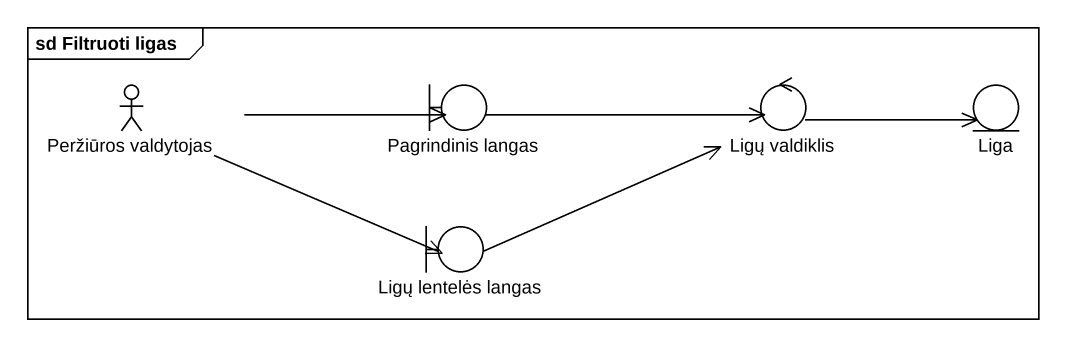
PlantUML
@startuml
mainframe sd Filtruoti ligas
actor "Peržiūros valdytojas" as Peržiūros_valdytojas
boundary "Pagrindinis langas" as Pagrindinis_langas
control "Ligų valdiklis" as Ligų_valdiklis
entity Liga
boundary "Ligų lentelės langas" as Ligų_lentelės_langas
Peržiūros_valdytojas -right-> Pagrindinis_langas
Peržiūros_valdytojas -right-> Ligų_lentelės_langas
Pagrindinis_langas -right-> Ligų_valdiklis
Ligų_valdiklis -right-> Liga
Ligų_lentelės_langas -right-> Ligų_valdiklis
@enduml
